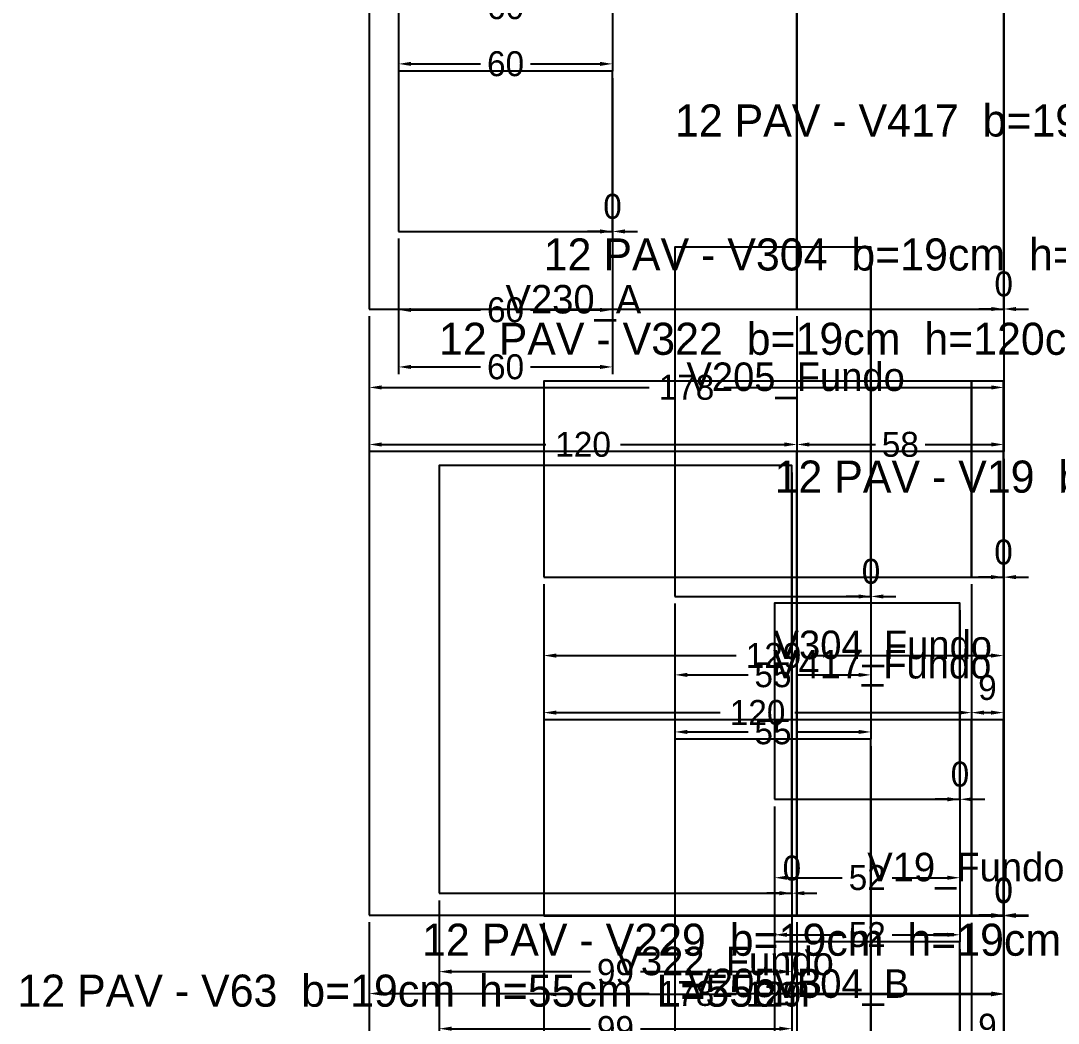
# Model space of a CAD drawing. Header units: metres. Extents: x 946 to 6411, y 1397 to 3666.
# Drawn here: x 3600.5 to 3891.6, y 2362.9 to 2644 of the extents above; entities that cross this region are included whole.
import ezdxf

# ---------------------------------------------------------------- set-up
doc = ezdxf.new("R2010")
doc.units = ezdxf.units.M
doc.layers.add('COTA', color=3, linetype='Continuous')
doc.dimstyles.new('COTA_VIG', dxfattribs={"dimtxt": 7, "dimasz": 3.5, "dimexe": 2, "dimexo": 2, "dimgap": 1.5, "dimtad": 1, "dimdec": 1, "dimcen": 2.5, "dimclrd": 3, "dimclre": 3, "dimclrt": 3, "dimazin": 3, "dimtfac": 1, "dimtmove": 0, "dimatfit": 3})

# ---------------------------------------------------------------- blocks, each defined once
blk = doc.blocks.new('_CLOSEDFILLED')
at = {"color": 0, "linetype": 'BYBLOCK'}
blk.add_solid([(-1, 0.164), (0, 0), (-1, -0.164)], dxfattribs=at)
blk = doc.blocks.new('*D220')
at = {"color": 3}
for p, q in [((3812.03, 2423.69), (3812.03, 2401.69)), ((3864.03, 2423.69), (3864.03, 2401.69)), ((3815.53, 2403.69), (3831.03, 2403.69)), ((3845.03, 2403.69), (3860.53, 2403.69))]:
    blk.add_line(p, q, dxfattribs=at)
at = {"layer": 'Defpoints'}
for p in [(3812.03, 2425.69), (3864.03, 2425.69), (3812.03, 2403.69)]:
    blk.add_point(p, dxfattribs=at)
at = {"layer": 'COTA', "color": 3, "xscale": 3.5, "yscale": 3.5, "rotation": 180}
blk.add_blockref('_CLOSEDFILLED', (3812.03, 2403.69), dxfattribs=at)
at = {"layer": 'COTA', "color": 3, "xscale": 3.5, "yscale": 3.5}
blk.add_blockref('_CLOSEDFILLED', (3864.03, 2403.69), dxfattribs=at)
at = {"layer": 'COTA', "color": 3, "insert": (3838.03, 2403.69), "char_height": 7, "attachment_point": 5}
blk.add_mtext('52', dxfattribs=at)
blk = doc.blocks.new('*D221')
at = {"color": 3}
for p, q in [((3812.03, 2423.69), (3812.03, 2385.69)), ((3864.03, 2423.69), (3864.03, 2385.69)), ((3815.53, 2387.69), (3831.03, 2387.69)), ((3845.03, 2387.69), (3860.53, 2387.69))]:
    blk.add_line(p, q, dxfattribs=at)
at = {"layer": 'Defpoints'}
for p in [(3812.03, 2425.69), (3864.03, 2425.69), (3812.03, 2387.69)]:
    blk.add_point(p, dxfattribs=at)
at = {"layer": 'COTA', "color": 3, "xscale": 3.5, "yscale": 3.5, "rotation": 180}
blk.add_blockref('_CLOSEDFILLED', (3812.03, 2387.69), dxfattribs=at)
at = {"layer": 'COTA', "color": 3, "xscale": 3.5, "yscale": 3.5}
blk.add_blockref('_CLOSEDFILLED', (3864.03, 2387.69), dxfattribs=at)
at = {"layer": 'COTA', "color": 3, "insert": (3838.03, 2387.69), "char_height": 7, "attachment_point": 5}
blk.add_mtext('52', dxfattribs=at)
blk = doc.blocks.new('*D851')
at = {"color": 3}
for p, q in [((3698.3, 2391.2), (3698.3, 2369.2)), ((3876.3, 2391.2), (3876.3, 2369.2)), ((3701.8, 2371.2), (3776.8, 2371.2)), ((3797.8, 2371.2), (3872.8, 2371.2))]:
    blk.add_line(p, q, dxfattribs=at)
at = {"layer": 'Defpoints'}
for p in [(3698.3, 2393.2), (3876.3, 2393.2), (3698.3, 2371.2)]:
    blk.add_point(p, dxfattribs=at)
at = {"layer": 'COTA', "color": 3, "xscale": 3.5, "yscale": 3.5, "rotation": 180}
blk.add_blockref('_CLOSEDFILLED', (3698.3, 2371.2), dxfattribs=at)
at = {"layer": 'COTA', "color": 3, "xscale": 3.5, "yscale": 3.5}
blk.add_blockref('_CLOSEDFILLED', (3876.3, 2371.2), dxfattribs=at)
at = {"layer": 'COTA', "color": 3, "insert": (3787.3, 2371.2), "char_height": 7, "attachment_point": 5}
blk.add_mtext('178', dxfattribs=at)
blk = doc.blocks.new('*D852')
at = {"color": 3}
for p, q in [((3698.3, 2391.2), (3698.3, 2353.2)), ((3818.3, 2391.2), (3818.3, 2353.2)), ((3701.8, 2355.2), (3747.8, 2355.2)), ((3768.8, 2355.2), (3814.8, 2355.2))]:
    blk.add_line(p, q, dxfattribs=at)
at = {"layer": 'Defpoints'}
for p in [(3698.3, 2393.2), (3818.3, 2393.2), (3698.3, 2355.2)]:
    blk.add_point(p, dxfattribs=at)
at = {"layer": 'COTA', "color": 3, "xscale": 3.5, "yscale": 3.5, "rotation": 180}
blk.add_blockref('_CLOSEDFILLED', (3698.3, 2355.2), dxfattribs=at)
at = {"layer": 'COTA', "color": 3, "xscale": 3.5, "yscale": 3.5}
blk.add_blockref('_CLOSEDFILLED', (3818.3, 2355.2), dxfattribs=at)
at = {"layer": 'COTA', "color": 3, "insert": (3758.3, 2355.2), "char_height": 7, "attachment_point": 5}
blk.add_mtext('120', dxfattribs=at)
blk = doc.blocks.new('*D853')
at = {"color": 3}
for p, q in [((3818.3, 2391.2), (3818.3, 2353.2)), ((3876.3, 2391.2), (3876.3, 2353.2)), ((3821.8, 2355.2), (3840.3, 2355.2)), ((3854.3, 2355.2), (3872.8, 2355.2))]:
    blk.add_line(p, q, dxfattribs=at)
at = {"layer": 'Defpoints'}
for p in [(3818.3, 2393.2), (3876.3, 2393.2), (3818.3, 2355.2)]:
    blk.add_point(p, dxfattribs=at)
at = {"layer": 'COTA', "color": 3, "xscale": 3.5, "yscale": 3.5, "rotation": 180}
blk.add_blockref('_CLOSEDFILLED', (3818.3, 2355.2), dxfattribs=at)
at = {"layer": 'COTA', "color": 3, "xscale": 3.5, "yscale": 3.5}
blk.add_blockref('_CLOSEDFILLED', (3876.3, 2355.2), dxfattribs=at)
at = {"layer": 'COTA', "color": 3, "insert": (3847.3, 2355.2), "char_height": 7, "attachment_point": 5}
blk.add_mtext('58', dxfattribs=at)
blk = doc.blocks.new('*D855')
at = {"color": 3}
for p, q in [((3698.3, 2561.2), (3698.3, 2539.2)), ((3876.3, 2561.2), (3876.3, 2539.2)), ((3701.8, 2541.2), (3776.8, 2541.2)), ((3797.8, 2541.2), (3872.8, 2541.2))]:
    blk.add_line(p, q, dxfattribs=at)
at = {"layer": 'Defpoints'}
for p in [(3698.3, 2563.2), (3876.3, 2563.2), (3698.3, 2541.2)]:
    blk.add_point(p, dxfattribs=at)
at = {"layer": 'COTA', "color": 3, "xscale": 3.5, "yscale": 3.5, "rotation": 180}
blk.add_blockref('_CLOSEDFILLED', (3698.3, 2541.2), dxfattribs=at)
at = {"layer": 'COTA', "color": 3, "xscale": 3.5, "yscale": 3.5}
blk.add_blockref('_CLOSEDFILLED', (3876.3, 2541.2), dxfattribs=at)
at = {"layer": 'COTA', "color": 3, "insert": (3787.3, 2541.2), "char_height": 7, "attachment_point": 5}
blk.add_mtext('178', dxfattribs=at)
blk = doc.blocks.new('*D856')
at = {"color": 3}
for p, q in [((3698.3, 2561.2), (3698.3, 2523.2)), ((3818.3, 2561.2), (3818.3, 2523.2)), ((3701.8, 2525.2), (3747.8, 2525.2)), ((3768.8, 2525.2), (3814.8, 2525.2))]:
    blk.add_line(p, q, dxfattribs=at)
at = {"layer": 'Defpoints'}
for p in [(3698.3, 2563.2), (3818.3, 2563.2), (3698.3, 2525.2)]:
    blk.add_point(p, dxfattribs=at)
at = {"layer": 'COTA', "color": 3, "xscale": 3.5, "yscale": 3.5, "rotation": 180}
blk.add_blockref('_CLOSEDFILLED', (3698.3, 2525.2), dxfattribs=at)
at = {"layer": 'COTA', "color": 3, "xscale": 3.5, "yscale": 3.5}
blk.add_blockref('_CLOSEDFILLED', (3818.3, 2525.2), dxfattribs=at)
at = {"layer": 'COTA', "color": 3, "insert": (3758.3, 2525.2), "char_height": 7, "attachment_point": 5}
blk.add_mtext('120', dxfattribs=at)
blk = doc.blocks.new('*D857')
at = {"color": 3}
for p, q in [((3818.3, 2561.2), (3818.3, 2523.2)), ((3876.3, 2561.2), (3876.3, 2523.2)), ((3821.8, 2525.2), (3840.3, 2525.2)), ((3854.3, 2525.2), (3872.8, 2525.2))]:
    blk.add_line(p, q, dxfattribs=at)
at = {"layer": 'Defpoints'}
for p in [(3818.3, 2563.2), (3876.3, 2563.2), (3818.3, 2525.2)]:
    blk.add_point(p, dxfattribs=at)
at = {"layer": 'COTA', "color": 3, "xscale": 3.5, "yscale": 3.5, "rotation": 180}
blk.add_blockref('_CLOSEDFILLED', (3818.3, 2525.2), dxfattribs=at)
at = {"layer": 'COTA', "color": 3, "xscale": 3.5, "yscale": 3.5}
blk.add_blockref('_CLOSEDFILLED', (3876.3, 2525.2), dxfattribs=at)
at = {"layer": 'COTA', "color": 3, "insert": (3847.3, 2525.2), "char_height": 7, "attachment_point": 5}
blk.add_mtext('58', dxfattribs=at)
blk = doc.blocks.new('*D1090')
at = {"color": 3}
for p, q in [((3706.55, 2582.95), (3706.55, 2560.95)), ((3766.55, 2582.95), (3766.55, 2560.95)), ((3710.05, 2562.95), (3729.55, 2562.95)), ((3743.55, 2562.95), (3763.05, 2562.95))]:
    blk.add_line(p, q, dxfattribs=at)
at = {"layer": 'Defpoints'}
for p in [(3706.55, 2584.95), (3766.55, 2584.95), (3706.55, 2562.95)]:
    blk.add_point(p, dxfattribs=at)
at = {"layer": 'COTA', "color": 3, "xscale": 3.5, "yscale": 3.5, "rotation": 180}
blk.add_blockref('_CLOSEDFILLED', (3706.55, 2562.95), dxfattribs=at)
at = {"layer": 'COTA', "color": 3, "xscale": 3.5, "yscale": 3.5}
blk.add_blockref('_CLOSEDFILLED', (3766.55, 2562.95), dxfattribs=at)
at = {"layer": 'COTA', "color": 3, "insert": (3736.55, 2562.95), "char_height": 7, "attachment_point": 5}
blk.add_mtext('60', dxfattribs=at)
blk = doc.blocks.new('*D1091')
at = {"color": 3}
for p, q in [((3706.55, 2582.95), (3706.55, 2544.95)), ((3766.55, 2582.95), (3766.55, 2544.95)), ((3710.05, 2546.95), (3729.55, 2546.95)), ((3743.55, 2546.95), (3763.05, 2546.95))]:
    blk.add_line(p, q, dxfattribs=at)
at = {"layer": 'Defpoints'}
for p in [(3706.55, 2584.95), (3766.55, 2584.95), (3706.55, 2546.95)]:
    blk.add_point(p, dxfattribs=at)
at = {"layer": 'COTA', "color": 3, "xscale": 3.5, "yscale": 3.5, "rotation": 180}
blk.add_blockref('_CLOSEDFILLED', (3706.55, 2546.95), dxfattribs=at)
at = {"layer": 'COTA', "color": 3, "xscale": 3.5, "yscale": 3.5}
blk.add_blockref('_CLOSEDFILLED', (3766.55, 2546.95), dxfattribs=at)
at = {"layer": 'COTA', "color": 3, "insert": (3736.55, 2546.95), "char_height": 7, "attachment_point": 5}
blk.add_mtext('60', dxfattribs=at)
blk = doc.blocks.new('*D1093')
at = {"color": 3}
for p, q in [((3706.55, 2667.95), (3706.55, 2645.95)), ((3766.55, 2667.95), (3766.55, 2645.95)), ((3710.05, 2647.95), (3729.55, 2647.95)), ((3743.55, 2647.95), (3763.05, 2647.95))]:
    blk.add_line(p, q, dxfattribs=at)
at = {"layer": 'Defpoints'}
for p in [(3706.55, 2669.95), (3766.55, 2669.95), (3706.55, 2647.95)]:
    blk.add_point(p, dxfattribs=at)
at = {"layer": 'COTA', "color": 3, "xscale": 3.5, "yscale": 3.5, "rotation": 180}
blk.add_blockref('_CLOSEDFILLED', (3706.55, 2647.95), dxfattribs=at)
at = {"layer": 'COTA', "color": 3, "xscale": 3.5, "yscale": 3.5}
blk.add_blockref('_CLOSEDFILLED', (3766.55, 2647.95), dxfattribs=at)
at = {"layer": 'COTA', "color": 3, "insert": (3736.55, 2647.95), "char_height": 7, "attachment_point": 5}
blk.add_mtext('60', dxfattribs=at)
blk = doc.blocks.new('*D1094')
at = {"color": 3}
for p, q in [((3706.55, 2667.95), (3706.55, 2629.95)), ((3766.55, 2667.95), (3766.55, 2629.95)), ((3710.05, 2631.95), (3729.55, 2631.95)), ((3743.55, 2631.95), (3763.05, 2631.95))]:
    blk.add_line(p, q, dxfattribs=at)
at = {"layer": 'Defpoints'}
for p in [(3706.55, 2669.95), (3766.55, 2669.95), (3706.55, 2631.95)]:
    blk.add_point(p, dxfattribs=at)
at = {"layer": 'COTA', "color": 3, "xscale": 3.5, "yscale": 3.5, "rotation": 180}
blk.add_blockref('_CLOSEDFILLED', (3706.55, 2631.95), dxfattribs=at)
at = {"layer": 'COTA', "color": 3, "xscale": 3.5, "yscale": 3.5}
blk.add_blockref('_CLOSEDFILLED', (3766.55, 2631.95), dxfattribs=at)
at = {"layer": 'COTA', "color": 3, "insert": (3736.55, 2631.95), "char_height": 7, "attachment_point": 5}
blk.add_mtext('60', dxfattribs=at)
blk = doc.blocks.new('*D1358')
at = {"color": 3}
for p, q in [((3747.25, 2391), (3747.25, 2369)), ((3876.25, 2391), (3876.25, 2369)), ((3750.75, 2371), (3801.25, 2371)), ((3822.25, 2371), (3872.75, 2371))]:
    blk.add_line(p, q, dxfattribs=at)
at = {"layer": 'Defpoints'}
for p in [(3747.25, 2393), (3876.25, 2393), (3747.25, 2371)]:
    blk.add_point(p, dxfattribs=at)
at = {"layer": 'COTA', "color": 3, "xscale": 3.5, "yscale": 3.5, "rotation": 180}
blk.add_blockref('_CLOSEDFILLED', (3747.25, 2371), dxfattribs=at)
at = {"layer": 'COTA', "color": 3, "xscale": 3.5, "yscale": 3.5}
blk.add_blockref('_CLOSEDFILLED', (3876.25, 2371), dxfattribs=at)
at = {"layer": 'COTA', "color": 3, "insert": (3811.75, 2371), "char_height": 7, "attachment_point": 5}
blk.add_mtext('129', dxfattribs=at)
blk = doc.blocks.new('*D1359')
at = {"color": 3}
for p, q in [((3747.25, 2391), (3747.25, 2353)), ((3867.25, 2391), (3867.25, 2353)), ((3750.75, 2355), (3796.75, 2355)), ((3817.75, 2355), (3863.75, 2355))]:
    blk.add_line(p, q, dxfattribs=at)
at = {"layer": 'Defpoints'}
for p in [(3747.25, 2393), (3867.25, 2393), (3747.25, 2355)]:
    blk.add_point(p, dxfattribs=at)
at = {"layer": 'COTA', "color": 3, "xscale": 3.5, "yscale": 3.5, "rotation": 180}
blk.add_blockref('_CLOSEDFILLED', (3747.25, 2355), dxfattribs=at)
at = {"layer": 'COTA', "color": 3, "xscale": 3.5, "yscale": 3.5}
blk.add_blockref('_CLOSEDFILLED', (3867.25, 2355), dxfattribs=at)
at = {"layer": 'COTA', "color": 3, "insert": (3807.25, 2355), "char_height": 7, "attachment_point": 5}
blk.add_mtext('120', dxfattribs=at)
blk = doc.blocks.new('*D1360')
at = {"color": 3}
for p, q in [((3867.25, 2391), (3867.25, 2353)), ((3876.25, 2391), (3876.25, 2353)), ((3870.75, 2355), (3872.75, 2355))]:
    blk.add_line(p, q, dxfattribs=at)
at = {"layer": 'Defpoints'}
for p in [(3867.25, 2393), (3876.25, 2393), (3867.25, 2355)]:
    blk.add_point(p, dxfattribs=at)
at = {"layer": 'COTA', "color": 3, "xscale": 3.5, "yscale": 3.5, "rotation": 180}
blk.add_blockref('_CLOSEDFILLED', (3867.25, 2355), dxfattribs=at)
at = {"layer": 'COTA', "color": 3, "xscale": 3.5, "yscale": 3.5}
blk.add_blockref('_CLOSEDFILLED', (3876.25, 2355), dxfattribs=at)
at = {"layer": 'COTA', "color": 3, "insert": (3871.75, 2362), "char_height": 7, "attachment_point": 5}
blk.add_mtext('9', dxfattribs=at)
blk = doc.blocks.new('*D1362')
at = {"color": 3}
for p, q in [((3747.25, 2486), (3747.25, 2464)), ((3876.25, 2486), (3876.25, 2464)), ((3750.75, 2466), (3801.25, 2466)), ((3822.25, 2466), (3872.75, 2466))]:
    blk.add_line(p, q, dxfattribs=at)
at = {"layer": 'Defpoints'}
for p in [(3747.25, 2488), (3876.25, 2488), (3747.25, 2466)]:
    blk.add_point(p, dxfattribs=at)
at = {"layer": 'COTA', "color": 3, "xscale": 3.5, "yscale": 3.5, "rotation": 180}
blk.add_blockref('_CLOSEDFILLED', (3747.25, 2466), dxfattribs=at)
at = {"layer": 'COTA', "color": 3, "xscale": 3.5, "yscale": 3.5}
blk.add_blockref('_CLOSEDFILLED', (3876.25, 2466), dxfattribs=at)
at = {"layer": 'COTA', "color": 3, "insert": (3811.75, 2466), "char_height": 7, "attachment_point": 5}
blk.add_mtext('129', dxfattribs=at)
blk = doc.blocks.new('*D1363')
at = {"color": 3}
for p, q in [((3747.25, 2486), (3747.25, 2448)), ((3867.25, 2486), (3867.25, 2448)), ((3750.75, 2450), (3796.75, 2450)), ((3817.75, 2450), (3863.75, 2450))]:
    blk.add_line(p, q, dxfattribs=at)
at = {"layer": 'Defpoints'}
for p in [(3747.25, 2488), (3867.25, 2488), (3747.25, 2450)]:
    blk.add_point(p, dxfattribs=at)
at = {"layer": 'COTA', "color": 3, "xscale": 3.5, "yscale": 3.5, "rotation": 180}
blk.add_blockref('_CLOSEDFILLED', (3747.25, 2450), dxfattribs=at)
at = {"layer": 'COTA', "color": 3, "xscale": 3.5, "yscale": 3.5}
blk.add_blockref('_CLOSEDFILLED', (3867.25, 2450), dxfattribs=at)
at = {"layer": 'COTA', "color": 3, "insert": (3807.25, 2450), "char_height": 7, "attachment_point": 5}
blk.add_mtext('120', dxfattribs=at)
blk = doc.blocks.new('*D1364')
at = {"color": 3}
for p, q in [((3867.25, 2486), (3867.25, 2448)), ((3876.25, 2486), (3876.25, 2448)), ((3870.75, 2450), (3872.75, 2450))]:
    blk.add_line(p, q, dxfattribs=at)
at = {"layer": 'Defpoints'}
for p in [(3867.25, 2488), (3876.25, 2488), (3867.25, 2450)]:
    blk.add_point(p, dxfattribs=at)
at = {"layer": 'COTA', "color": 3, "xscale": 3.5, "yscale": 3.5, "rotation": 180}
blk.add_blockref('_CLOSEDFILLED', (3867.25, 2450), dxfattribs=at)
at = {"layer": 'COTA', "color": 3, "xscale": 3.5, "yscale": 3.5}
blk.add_blockref('_CLOSEDFILLED', (3876.25, 2450), dxfattribs=at)
at = {"layer": 'COTA', "color": 3, "insert": (3871.75, 2457), "char_height": 7, "attachment_point": 5}
blk.add_mtext('9', dxfattribs=at)
blk = doc.blocks.new('*D1573')
at = {"color": 3}
for p, q in [((3717.88, 2397.35), (3717.88, 2375.35)), ((3816.88, 2397.35), (3816.88, 2375.35)), ((3721.38, 2377.35), (3760.38, 2377.35)), ((3774.38, 2377.35), (3813.38, 2377.35))]:
    blk.add_line(p, q, dxfattribs=at)
at = {"layer": 'Defpoints'}
for p in [(3717.88, 2399.35), (3816.88, 2399.35), (3717.88, 2377.35)]:
    blk.add_point(p, dxfattribs=at)
at = {"layer": 'COTA', "color": 3, "xscale": 3.5, "yscale": 3.5, "rotation": 180}
blk.add_blockref('_CLOSEDFILLED', (3717.88, 2377.35), dxfattribs=at)
at = {"layer": 'COTA', "color": 3, "xscale": 3.5, "yscale": 3.5}
blk.add_blockref('_CLOSEDFILLED', (3816.88, 2377.35), dxfattribs=at)
at = {"layer": 'COTA', "color": 3, "insert": (3767.38, 2377.35), "char_height": 7, "attachment_point": 5}
blk.add_mtext('99', dxfattribs=at)
blk = doc.blocks.new('*D1574')
at = {"color": 3}
for p, q in [((3717.88, 2397.35), (3717.88, 2359.35)), ((3816.88, 2397.35), (3816.88, 2359.35)), ((3721.38, 2361.35), (3760.38, 2361.35)), ((3774.38, 2361.35), (3813.38, 2361.35))]:
    blk.add_line(p, q, dxfattribs=at)
at = {"layer": 'Defpoints'}
for p in [(3717.88, 2399.35), (3816.88, 2399.35), (3717.88, 2361.35)]:
    blk.add_point(p, dxfattribs=at)
at = {"layer": 'COTA', "color": 3, "xscale": 3.5, "yscale": 3.5, "rotation": 180}
blk.add_blockref('_CLOSEDFILLED', (3717.88, 2361.35), dxfattribs=at)
at = {"layer": 'COTA', "color": 3, "xscale": 3.5, "yscale": 3.5}
blk.add_blockref('_CLOSEDFILLED', (3816.88, 2361.35), dxfattribs=at)
at = {"layer": 'COTA', "color": 3, "insert": (3767.38, 2361.35), "char_height": 7, "attachment_point": 5}
blk.add_mtext('99', dxfattribs=at)
blk = doc.blocks.new('*D1984')
at = {"color": 3}
for p, q in [((3784.07, 2480.58), (3784.07, 2458.58)), ((3839.07, 2480.58), (3839.07, 2458.58)), ((3787.57, 2460.58), (3804.57, 2460.58)), ((3818.57, 2460.58), (3835.57, 2460.58))]:
    blk.add_line(p, q, dxfattribs=at)
at = {"layer": 'Defpoints'}
for p in [(3784.07, 2482.58), (3839.07, 2482.58), (3784.07, 2460.58)]:
    blk.add_point(p, dxfattribs=at)
at = {"layer": 'COTA', "color": 3, "xscale": 3.5, "yscale": 3.5, "rotation": 180}
blk.add_blockref('_CLOSEDFILLED', (3784.07, 2460.58), dxfattribs=at)
at = {"layer": 'COTA', "color": 3, "xscale": 3.5, "yscale": 3.5}
blk.add_blockref('_CLOSEDFILLED', (3839.07, 2460.58), dxfattribs=at)
at = {"layer": 'COTA', "color": 3, "insert": (3811.57, 2460.58), "char_height": 7, "attachment_point": 5}
blk.add_mtext('55', dxfattribs=at)
blk = doc.blocks.new('*D1985')
at = {"color": 3}
for p, q in [((3784.07, 2480.58), (3784.07, 2442.58)), ((3839.07, 2480.58), (3839.07, 2442.58)), ((3787.57, 2444.58), (3804.57, 2444.58)), ((3818.57, 2444.58), (3835.57, 2444.58))]:
    blk.add_line(p, q, dxfattribs=at)
at = {"layer": 'Defpoints'}
for p in [(3784.07, 2482.58), (3839.07, 2482.58), (3784.07, 2444.58)]:
    blk.add_point(p, dxfattribs=at)
at = {"layer": 'COTA', "color": 3, "xscale": 3.5, "yscale": 3.5, "rotation": 180}
blk.add_blockref('_CLOSEDFILLED', (3784.07, 2444.58), dxfattribs=at)
at = {"layer": 'COTA', "color": 3, "xscale": 3.5, "yscale": 3.5}
blk.add_blockref('_CLOSEDFILLED', (3839.07, 2444.58), dxfattribs=at)
at = {"layer": 'COTA', "color": 3, "insert": (3811.57, 2444.58), "char_height": 7, "attachment_point": 5}
blk.add_mtext('55', dxfattribs=at)

msp = doc.modelspace()

# ---------------------------------------------------------------- linework, layer by layer
at = {"layer": 'Paineis'}
for points in [[(3698.3, 2563.2), (3818.3, 2563.2), (3818.3, 2693.2), (3698.3, 2693.2)], [(3818.3, 2563.2), (3876.3, 2563.2), (3876.3, 2693.2), (3818.3, 2693.2)], [(3706.55, 2584.95), (3766.55, 2584.95), (3766.55, 2629.95), (3706.55, 2629.95)], [(3784.07, 2482.58), (3839.07, 2482.58), (3839.07, 2580.58), (3784.07, 2580.58)], [(3747.25, 2488), (3867.25, 2488), (3867.25, 2543), (3747.25, 2543)], [(3867.25, 2488), (3876.25, 2488), (3876.25, 2543), (3867.25, 2543)], [(3698.3, 2393.2), (3818.3, 2393.2), (3818.3, 2523.2), (3698.3, 2523.2)], [(3818.3, 2393.2), (3876.3, 2393.2), (3876.3, 2523.2), (3818.3, 2523.2)], [(3717.88, 2399.35), (3816.88, 2399.35), (3816.88, 2519.35), (3717.88, 2519.35)], [(3812.03, 2425.69), (3864.03, 2425.69), (3864.03, 2480.69), (3812.03, 2480.69)], [(3747.25, 2393), (3867.25, 2393), (3867.25, 2448), (3747.25, 2448)], [(3867.25, 2393), (3876.25, 2393), (3876.25, 2448), (3867.25, 2448)], [(3784.07, 2344.58), (3839.07, 2344.58), (3839.07, 2442.58), (3784.07, 2442.58)], [(3812.03, 2330.69), (3864.03, 2330.69), (3864.03, 2385.69), (3812.03, 2385.69)]]:
    msp.add_lwpolyline(points, close=True, dxfattribs=at)

# ---------------------------------------------------------------- texts
at = {"layer": 'NOMENCLATURA', "char_height": 9, "attachment_point": 1}
for s, insert in [('12 PAV - V417  b=19cm  h=98cm  L=55cm', (3784.07, 2620.58)), ('12 PAV - V304  b=19cm  h=55cm  L=129cm', (3747.25, 2583)), ('12 PAV - V322  b=19cm  h=120cm  L=99cm', (3717.88, 2559.35)), ('12 PAV - V19  b=14cm  h=55cm  L=52cm', (3812.03, 2520.69)), ('12 PAV - V229  b=19cm  h=19cm  L=160cm', (3713.12, 2390.81)), ('12 PAV - V63  b=19cm  h=55cm  L=55cm', (3599.61, 2376.52))]:
    msp.add_mtext(s, dxfattribs=dict(at, insert=insert))
at = {"layer": 'Texto Secao', "char_height": 8, "attachment_point": 1}
for s, insert in [('V230_A', (3736.55, 2569.95)), ('V205_Fundo', (3787.3, 2548.2)), ('V304_Fundo', (3811.75, 2473)), ('V417_Fundo', (3811.57, 2467.58)), ('V19_Fundo', (3838.03, 2410.69)), ('V322_Fundo', (3767.38, 2384.35)), ('V205_B', (3787.3, 2378.2)), ('V304_B', (3811.75, 2378))]:
    msp.add_mtext(s, dxfattribs=dict(at, insert=insert))

# ---------------------------------------------------------------- dimensions: what is measured, and where the dimension line sits
at = {"layer": 'COTA'}
for base, p1, p2 in [((3876.3, 2563.2), (3876.3, 2563.2), (3876.3, 2693.2)), ((3766.55, 2584.95), (3766.55, 2584.95), (3766.55, 2629.95)), ((3839.07, 2482.58), (3839.07, 2482.58), (3839.07, 2580.58)), ((3876.25, 2488), (3876.25, 2488), (3876.25, 2543)), ((3876.3, 2393.2), (3876.3, 2393.2), (3876.3, 2523.2)), ((3816.88, 2399.35), (3816.88, 2399.35), (3816.88, 2519.35)), ((3864.03, 2425.69), (3864.03, 2425.69), (3864.03, 2480.69)), ((3876.25, 2393), (3876.25, 2393), (3876.25, 2448)), ((3839.07, 2344.58), (3839.07, 2344.58), (3839.07, 2442.58)), ((3864.03, 2330.69), (3864.03, 2330.69), (3864.03, 2385.69))]:
    msp.add_linear_dim(base=base, p1=p1, p2=p2, dimstyle='COTA_VIG', dxfattribs=at).render()
for base, p1, p2, picture, middle in [((3706.55, 2647.95), (3706.55, 2669.95), (3766.55, 2669.95), '*D1093', (3736.55, 2647.95)), ((3706.55, 2631.95), (3706.55, 2669.95), (3766.55, 2669.95), '*D1094', (3736.55, 2631.95)), ((3706.55, 2562.95), (3706.55, 2584.95), (3766.55, 2584.95), '*D1090', (3736.55, 2562.95)), ((3706.55, 2546.95), (3706.55, 2584.95), (3766.55, 2584.95), '*D1091', (3736.55, 2546.95)), ((3698.3, 2541.2), (3698.3, 2563.2), (3876.3, 2563.2), '*D855', (3787.3, 2541.2)), ((3698.3, 2525.2), (3698.3, 2563.2), (3818.3, 2563.2), '*D856', (3758.3, 2525.2)), ((3818.3, 2525.2), (3818.3, 2563.2), (3876.3, 2563.2), '*D857', (3847.3, 2525.2)), ((3747.25, 2466), (3747.25, 2488), (3876.25, 2488), '*D1362', (3811.75, 2466)), ((3747.25, 2450), (3747.25, 2488), (3867.25, 2488), '*D1363', (3807.25, 2450)), ((3867.25, 2450), (3867.25, 2488), (3876.25, 2488), '*D1364', (3871.75, 2457)), ((3784.07, 2460.58), (3784.07, 2482.58), (3839.07, 2482.58), '*D1984', (3811.57, 2460.58)), ((3784.07, 2444.58), (3784.07, 2482.58), (3839.07, 2482.58), '*D1985', (3811.57, 2444.58)), ((3812.03, 2403.69), (3812.03, 2425.69), (3864.03, 2425.69), '*D220', (3838.03, 2403.69)), ((3812.03, 2387.69), (3812.03, 2425.69), (3864.03, 2425.69), '*D221', (3838.03, 2387.69)), ((3717.88, 2377.35), (3717.88, 2399.35), (3816.88, 2399.35), '*D1573', (3767.38, 2377.35)), ((3717.88, 2361.35), (3717.88, 2399.35), (3816.88, 2399.35), '*D1574', (3767.38, 2361.35)), ((3698.3, 2371.2), (3698.3, 2393.2), (3876.3, 2393.2), '*D851', (3787.3, 2371.2)), ((3698.3, 2355.2), (3698.3, 2393.2), (3818.3, 2393.2), '*D852', (3758.3, 2355.2)), ((3747.25, 2371), (3747.25, 2393), (3876.25, 2393), '*D1358', (3811.75, 2371)), ((3747.25, 2355), (3747.25, 2393), (3867.25, 2393), '*D1359', (3807.25, 2355)), ((3818.3, 2355.2), (3818.3, 2393.2), (3876.3, 2393.2), '*D853', (3847.3, 2355.2)), ((3867.25, 2355), (3867.25, 2393), (3876.25, 2393), '*D1360', (3871.75, 2362))]:
    dim = msp.add_linear_dim(base=base, p1=p1, p2=p2, dimstyle='COTA_VIG', dxfattribs=at)
    dim.commit()
    dim.dimension.update_dxf_attribs({"geometry": picture, "text_midpoint": middle})

doc.saveas('drawing.dxf')
